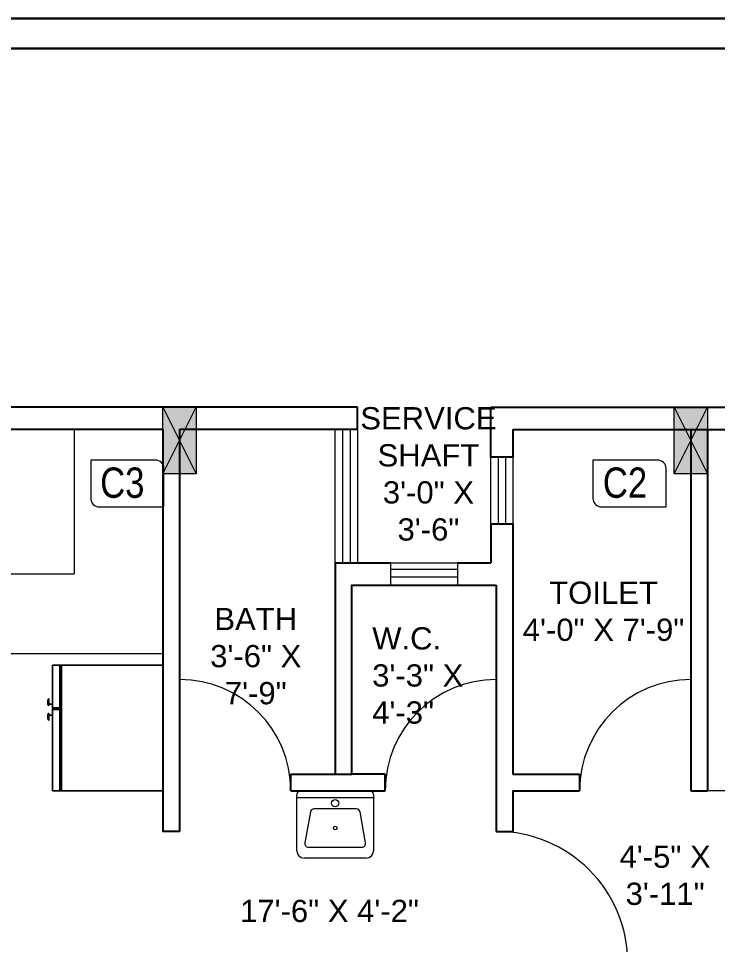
# Model space of a CAD drawing. Header units: inches. Extents: x -9010 to 68966, y 35237 to 36644.
# Drawn here: x -7425.9 to -7237.2, y 35627.6 to 35877.5 of the extents above; entities that cross this region are included whole.
import ezdxf

# ---------------------------------------------------------------- set-up
doc = ezdxf.new("R2010")
doc.units = ezdxf.units.IN
for name, color, linetype, lineweight in [('0Y-ELEVATION', 166, 'Continuous', 15), ('0Y-TEXT', 96, 'Continuous', 5), ('0Y-WALLS', 23, 'Continuous', 25), ('0Y-WINDOWS', 140, 'Continuous', 13), ('CE-TEXT', 7, 'Continuous', 0), ('COL NO', 7, 'Continuous', 0), ('Column', 240, 'Continuous', 9), ('COLUMN HATCH', 252, 'Continuous', 5), ('WALL', 6, 'Continuous', 20), ('Wall2', 7, 'Continuous', 30)]:
    doc.layers.add(name, color=color, linetype=linetype, lineweight=lineweight)
doc.layers.add('0Y-FURNITURE', color=7, linetype='Continuous', lineweight=9, true_color=0x454545)
doc.styles.get("Standard").update_dxf_attribs({"font": 'arial.ttf'})
doc.styles.add('stylus bt', font='swissck.ttf')

# ---------------------------------------------------------------- blocks, each defined once
blk = doc.blocks.new('A$Cf02182d1')
at = {"layer": '0Y-FURNITURE'}
for points, invisible_edges in [([(0, 850), (0, 850, 1650), (687.5, 850)], 2), ([(687.5, 850, 1650), (687.5, 850), (0, 850, 1650)], 2), ([(0, 850), (0, 0), (0, 850, 1650)], 2), ([(0, 0, 1650), (0, 850, 1650), (0, 0)], 2), ([(0, 850, 1650), (0, 0, 1650), (687.5, 850, 1650)], 2), ([(687.5, 0, 1650), (687.5, 850, 1650), (0, 0, 1650)], 2), ([(687.5, 0), (687.5, 850), (687.5, 0, 100)], 2), ([(687.5, 850, 100), (687.5, 0, 100), (687.5, 850)], 2), ([(700, 850, 1650), (750, 850, 1650), (700, 850, 100)], 2), ([(750, 850, 100), (700, 850, 100), (750, 850, 1650)], 2), ([(700, 850, 1650), (700, 300, 1650), (750, 850, 1650)], 2), ([(750, 300, 1650), (750, 850, 1650), (700, 300, 1650)], 2), ([(750, 300, 100), (750, 850, 100), (750, 300, 1650)], 2), ([(750, 850, 1650), (750, 300, 1650), (750, 850, 100)], 2), ([(700, 0, 1650), (750, 0, 1650), (700, 287.5, 1650)], 2), ([(750, 287.5, 1650), (700, 287.5, 1650), (750, 0, 1650)], 2), ([(750, 0, 100), (750, 287.5, 100), (750, 0, 1650)], 2), ([(750, 287.5, 1650), (750, 0, 1650), (750, 287.5, 100)], 2), ([(0, 0, 1650), (0, 0), (687.5, 0)], 12), ([(687.5, 0), (687.5, 0, 1650), (0, 0, 1650)], 12), ([(750, 0, 1650), (700, 0, 1650), (700, 0, 100)], 12), ([(700, 0, 100), (750, 0, 100), (750, 0, 1650)], 12)]:
    blk.add_3dface(points, dxfattribs=dict(at, invisible_edges=invisible_edges))
mesh = blk.add_polyface(dxfattribs=at)
corners = [(750, 300, 1650), (750, 287.5, 1650), (750, 287.5, 100), (750, 300, 100), (700, 300, 1650), (700, 287.5, 1650), (687.5, 850, 1650), (700, 850, 1650), (700, 850, 100), (687.5, 850, 100), (687.5, 0, 1650), (700, 0, 1650), (687.5, 0, 100), (700, 0, 100)]
mesh.append_faces([[corners[k] for k in face] for face in [(4, 5, 0), (1, 0, 5), (10, 11, 6), (7, 6, 11)]], dxfattribs={"vtx1": -1})
mesh.append_faces([[corners[k] for k in face] for face in [(0, 1, 2), (2, 3, 0), (6, 7, 8), (8, 9, 6), (12, 13, 11), (11, 10, 12)]], dxfattribs={"vtx2": -1})
mesh = blk.add_polyface(dxfattribs=at)
corners = [(775, 325, 800), (775, 375, 800), (775, 375, 1250), (775, 325, 1250), (780.6, 336.9, 800), (780.6, 336.9, 1250), (780.9, 347.7, 800), (780.9, 347.7, 1250), (780.9, 360, 800), (780.9, 360, 1250), (779.5, 369.7, 800), (779.5, 369.7, 1250), (775, 225, 800), (775, 275, 800), (775, 225, 1250), (775, 275, 1250), (780.6, 263.1, 800), (780.6, 263.1, 1250), (780.9, 252.3, 800), (780.9, 252.3, 1250), (780.9, 240, 800), (780.9, 240, 1250), (779.5, 230.3, 800), (779.5, 230.3, 1250), (750, 262.5, 1250), (775, 262.5, 1250), (750, 262.5, 800), (775, 262.5, 800), (750, 337.5, 1250), (775, 337.5, 1250), (750, 337.5, 800), (775, 337.5, 800)]
mesh.append_faces([[corners[k] for k in face] for face in [(3, 0, 2), (5, 4, 3), (7, 6, 5), (9, 8, 7), (11, 10, 9), (2, 1, 11), (12, 13, 14), (15, 13, 14), (13, 16, 15), (16, 18, 17), (18, 20, 19), (20, 22, 21), (22, 12, 23), (24, 25, 26), (27, 26, 25), (28, 29, 30), (31, 30, 29), (15, 14, 13), (12, 13, 14)]], dxfattribs={"vtx1": -1})
mesh.append_faces([[corners[k] for k in face] for face in [(0, 1, 2), (4, 0, 3), (6, 4, 5), (8, 6, 7), (10, 8, 9), (1, 10, 11), (16, 17, 15), (18, 19, 17), (20, 21, 19), (22, 23, 21), (12, 14, 23), (3, 2, 1), (1, 0, 3)]], dxfattribs={"vtx2": -1})
blk = doc.blocks.new('dsda')
at = {"layer": 'COLUMN HATCH', "true_color": 0xb3b3b3, "transparency": 33554549}
h = blk.add_hatch(color=253, dxfattribs=at)
h.dxf.hatch_style = 1
h.paths.add_polyline_path([(82546.37, -2802.43), (82528.37, -2802.43), (82537.37, -2806.93)])
h.paths.add_polyline_path([(82528.37, -2802.43), (82528.37, -2811.43), (82537.37, -2806.93)])
h.paths.add_polyline_path([(82537.37, -2806.93), (82528.37, -2811.43), (82546.37, -2811.43)])
h.paths.add_polyline_path([(82546.37, -2802.43), (82537.37, -2806.93), (82546.37, -2811.43)])
at = {"layer": 'Column'}
for p, q in [((82528.37, -2802.43), (82546.37, -2811.43)), ((82546.37, -2802.43), (82528.37, -2811.43))]:
    blk.add_line(p, q, dxfattribs=at)
blk.add_lwpolyline([(82528.37, -2802.43), (82546.37, -2802.43), (82546.37, -2811.43), (82528.37, -2811.43)], close=True, dxfattribs=at)
blk = doc.blocks.new('a')
at = {"layer": '0Y-ELEVATION'}
blk.add_lwpolyline([(-10933.509, 35843.268), (-10933.509, 35777.188), (-11026.965, 35777.188), (-11026.965, 35843.268)], close=True, dxfattribs=at)
at = {"layer": '0Y-FURNITURE'}
blk.add_lwpolyline([(-11026.965, 35843.268), (-10933.509, 35843.268), (-10933.509, 35776.999), (-11026.965, 35776.999)], close=True, dxfattribs=at)
at = {"layer": '0Y-WALLS', "lineweight": 30}
blk.add_lwpolyline([(-10934.348, 35842.429), (-10934.348, 35778.027), (-11026.126, 35778.027), (-11026.126, 35842.429)], close=True, dxfattribs=at)
at = {"layer": 'Wall2'}
blk.add_lwpolyline([(-11026.965, 35843.268), (-10933.509, 35843.268), (-10933.509, 35777.188), (-11026.965, 35777.188), (-11026.965, 35843.268)], dxfattribs=at)

msp = doc.modelspace()

# ---------------------------------------------------------------- linework, layer by layer
at = {"layer": '0Y-FURNITURE', "color": 8}
for p, q in [((-7410.94, 35766.58), (-7410.94, 35727.58)), ((-7454.94, 35727.58), (-7410.94, 35727.58)), ((-7454.94, 35706.08), (-7386.94, 35706.08)), ((-7350.79, 35652.84), (-7350.79, 35668.09)), ((-7330.1, 35667.11), (-7350.79, 35667.11)), ((-7349.81, 35669.08), (-7331.08, 35669.08)), ((-7330.1, 35668.09), (-7330.1, 35652.84)), ((-7219.94, 35669.08), (-7239.94, 35669.08)), ((-7347.14, 35663.36), (-7348.62, 35654.98)), ((-7334.71, 35664.17), (-7346.18, 35664.17)), ((-7332.27, 35654.98), (-7333.74, 35663.36)), ((-7347.66, 35653.82), (-7333.23, 35653.82)), ((-7332.06, 35650.88), (-7348.83, 35650.88))]:
    msp.add_line(p, q, dxfattribs=at)
for centre, radius in [((-7340.44, 35665.69), 0.981), ((-7340.44, 35659), 0.491)]:
    msp.add_circle(centre, radius, dxfattribs=at)
for centre, radius, start, end in [((-7349.81, 35668.09), 0.981, 90, 180), ((-7331.08, 35668.09), 0.981, 0, 90.0184), ((-7346.18, 35663.19), 0.981, 90, 170), ((-7334.71, 35663.19), 0.981, 10, 90), ((-7347.66, 35654.81), 0.981, 170, 270), ((-7333.23, 35654.81), 0.981, 270, 10), ((-7348.83, 35652.84), 1.96, 180, 270), ((-7332.06, 35652.84), 1.96, 270, 0)]:
    msp.add_arc(centre, radius, start, end, dxfattribs=at)
at = {"layer": '0Y-WALLS'}
for p, q in [((-7334.44, 35772.58), (-7608.44, 35772.58)), ((-7334.44, 35766.58), (-7334.44, 35772.58)), ((-7298.44, 35763.58), (-7298.44, 35772.58)), ((-7298.44, 35772.58), (-7099.44, 35772.58)), ((-7386.94, 35766.58), (-7602.44, 35766.58)), ((-7386.94, 35766.58), (-7386.94, 35669.08)), ((-7382.44, 35766.58), (-7382.44, 35673.58)), ((-7334.44, 35766.58), (-7382.44, 35766.58)), ((-7292.44, 35766.58), (-7105.44, 35766.58)), ((-7292.44, 35766.58), (-7292.44, 35759.08)), ((-7244.44, 35766.58), (-7244.44, 35669.08)), ((-7239.94, 35766.58), (-7239.94, 35669.08)), ((-7292.44, 35741.08), (-7292.44, 35673.58)), ((-7340.44, 35730.58), (-7340.44, 35673.58)), ((-7340.44, 35730.58), (-7325.44, 35730.58)), ((-7307.44, 35730.58), (-7298.44, 35730.58)), ((-7296.94, 35724.58), (-7296.94, 35658.08)), ((-7352.44, 35673.58), (-7335.94, 35673.58)), ((-7352.44, 35669.08), (-7352.44, 35673.58)), ((-7326.94, 35673.58), (-7335.94, 35673.58)), ((-7326.94, 35669.08), (-7326.94, 35673.58)), ((-7292.44, 35673.58), (-7274.44, 35673.58)), ((-7386.94, 35669.08), (-7386.94, 35658.08)), ((-7382.44, 35669.08), (-7382.44, 35658.08)), ((-7352.44, 35669.08), (-7326.94, 35669.08)), ((-7292.44, 35669.08), (-7274.44, 35669.08)), ((-7292.44, 35669.08), (-7292.44, 35658.08)), ((-7244.44, 35669.08), (-7239.94, 35669.08)), ((-7382.44, 35658.08), (-7386.94, 35658.08)), ((-7296.94, 35658.08), (-7292.44, 35658.08))]:
    msp.add_line(p, q, dxfattribs=at)
at = {"layer": '0Y-WALLS', "color": 8}
for p, q in [((-7298.44, 35759.08), (-7298.44, 35763.58)), ((-7292.44, 35759.08), (-7298.44, 35759.08)), ((-7298.44, 35741.08), (-7298.44, 35730.58)), ((-7298.44, 35741.08), (-7292.44, 35741.08)), ((-7382.44, 35673.58), (-7382.44, 35669.08)), ((-7274.44, 35673.58), (-7274.44, 35669.08))]:
    msp.add_line(p, q, dxfattribs=at)
at = {"layer": '0Y-WALLS'}
msp.add_lwpolyline([(-7335.94, 35673.58), (-7335.94, 35724.58), (-7296.94, 35724.58)], dxfattribs=at)
at = {"layer": '0Y-WINDOWS'}
for p, q in [((-7338.44, 35766.58), (-7338.44, 35730.58)), ((-7336.44, 35766.58), (-7336.44, 35730.58)), ((-7296.44, 35759.08), (-7296.44, 35741.08)), ((-7294.44, 35759.08), (-7294.44, 35741.08))]:
    msp.add_line(p, q, dxfattribs=at)
for points in [[(-7334.44, 35730.58), (-7340.44, 35730.58), (-7340.44, 35766.58), (-7334.44, 35766.58)], [(-7292.44, 35741.08), (-7298.44, 35741.08), (-7298.44, 35759.08), (-7292.44, 35759.08)], [(-7307.44, 35724.58), (-7325.44, 35724.58), (-7325.44, 35730.58), (-7307.44, 35730.58)], [(-7307.44, 35726.71), (-7325.44, 35726.71), (-7325.44, 35728.82), (-7307.44, 35728.82)]]:
    msp.add_lwpolyline(points, close=True, dxfattribs=at)
at = {"layer": '0Y-WINDOWS', "color": 8}
for centre, start, end in [((-7382.44, 35669.08), 0, 90), ((-7296.94, 35669.08), 90, 180), ((-7244.44, 35669.08), 90, 180)]:
    msp.add_arc(centre, 30, start, end, dxfattribs=at)
at = {"layer": '0Y-WINDOWS'}
msp.add_arc((-7296.94, 35622.58), 35.5, 0, 90, dxfattribs=at)
at = {"layer": 'COL NO'}
for points in [[(-7388.99, 35758.3), (-7406.44, 35758.3), (-7406.44, 35747.96, 0.414214), (-7404.15, 35745.67), (-7386.7, 35745.67), (-7386.7, 35756.01, 0.414214)], [(-7253.39, 35758.3), (-7270.84, 35758.3), (-7270.84, 35747.96, 0.414214), (-7268.56, 35745.67), (-7251.1, 35745.67), (-7251.1, 35756.01, 0.414214)]]:
    msp.add_lwpolyline(points, format="xyb", close=True, dxfattribs=at)

# ---------------------------------------------------------------- block references
at = {"xscale": 9.627293695658484, "yscale": 9.627293695658484, "zscale": 9.627293695658484, "rotation": 359.9995044211946}
msp.add_blockref('a', (98426.65, -309197.13), dxfattribs=at)
at = {"layer": '0Y-FURNITURE', "color": 8, "xscale": 0.03981847873833348, "yscale": 0.03981847873833348, "zscale": 0.03981847873833348, "rotation": 180}
msp.add_blockref('A$Cf02182d1', (-7386.94, 35702.92, -65.7), dxfattribs=at)
at = {"layer": 'WALL', "rotation": 89.99950442119447}
for p in [(-10190.09, -46773.77), (-10052.09, -46773.77)]:
    msp.add_blockref('dsda', p, dxfattribs=at)

# ---------------------------------------------------------------- texts
at = {"layer": '0Y-TEXT', "char_height": 6, "attachment_point": 1}
for s, width, insert in [('\\pxqc;SERVICE SHAFT\\P3\'-0" X 3\'-6"', 38.3449, (-7334.44, 35772.58)), ('\\pxqc;TOILET\\P4\'-0" X 7\'-9"', 48.9093, (-7292.44, 35725.5)), ('\\pxqc;BATH\\P3\'-6" X 7\'-9"', 33.4463, (-7378.61, 35718.4)), ('W.C.\\P3\'-3" X 4\'-3"', 38.3449, (-7330.45, 35713.18)), ('\\pxqc;4\'-5" X 3\'-11"', 26.9778, (-7264.85, 35654.26)), ('17\'-6" X 4\'-2"', 56.5639, (-7366.12, 35639.63))]:
    msp.add_mtext_dynamic_manual_height_columns(s, width=width, gutter_width=12.5, heights=[0], dxfattribs=dict(at, insert=insert))
at = {"layer": 'CE-TEXT', "ltscale": 0.3, "style": 'stylus bt'}
for s, p in [('C3', (-7403.89, 35748.12)), ('C2', (-7268.17, 35748.12))]:
    msp.add_text(s, height=8.165, rotation=359.9995, dxfattribs=at).set_placement(p)

doc.saveas('drawing.dxf')
